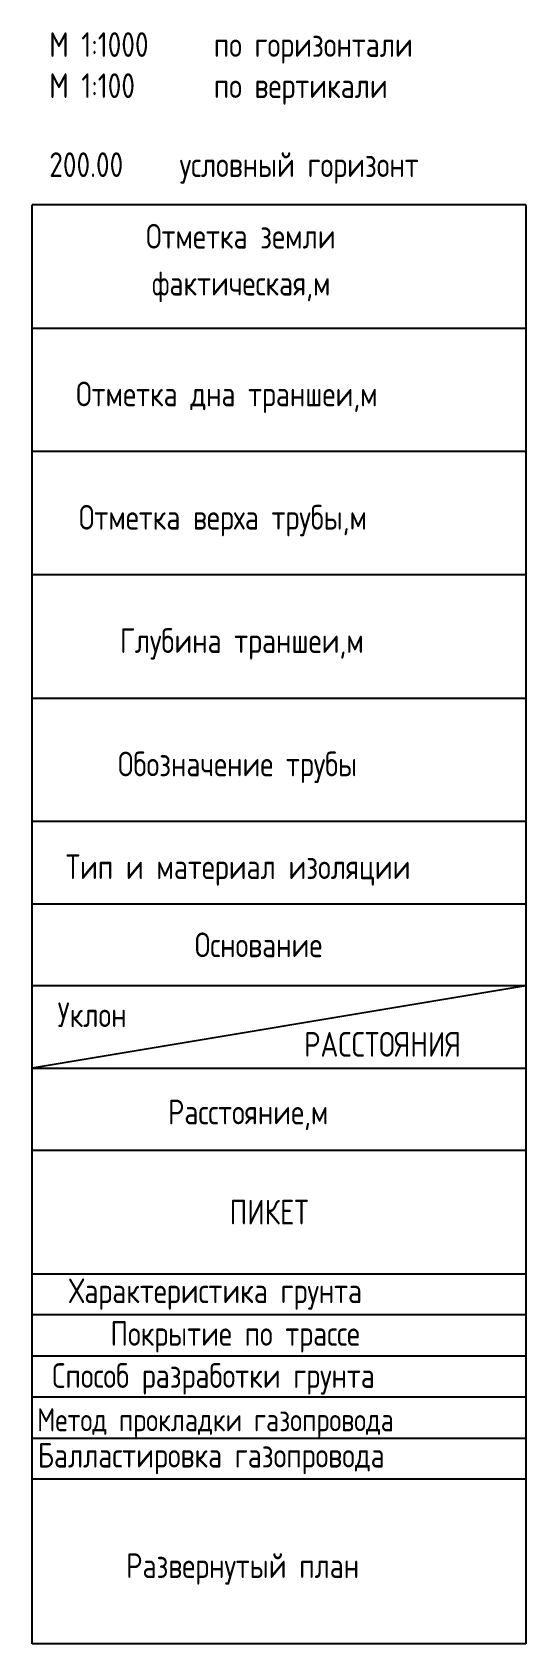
# Model space of a CAD drawing. Header units: metres. Extents: x 12885 to 12945, y 11965 to 12161.
import ezdxf

# ---------------------------------------------------------------- set-up
doc = ezdxf.new("R2010")
doc.units = ezdxf.units.M
doc.styles.add('ЕСКД (ГОСТ)', font='ESKDU.shx')

msp = doc.modelspace()

# ---------------------------------------------------------------- linework, layer by layer
at = {"linetype": 'Continuous'}
for p, q in [((12885.32, 11965.13), (12885.32, 12140.13)), ((12945.32, 12140.13), (12885.32, 12140.13)), ((12945.32, 12140.13), (12945.32, 11965.13)), ((12885.32, 12125.13), (12945.32, 12125.13)), ((12945.32, 12110.13), (12885.32, 12110.13)), ((12945.32, 12095.13), (12885.32, 12095.13)), ((12885.32, 12080.13), (12945.32, 12080.13)), ((12945.32, 12065.13), (12885.32, 12065.13)), ((12885.32, 12055.13), (12945.32, 12055.13)), ((12945.32, 12045.13), (12885.32, 12035.13)), ((12945.32, 12045.13), (12885.32, 12045.13)), ((12885.32, 12035.13), (12945.32, 12035.13)), ((12945.32, 12025.13), (12885.32, 12025.13)), ((12885.32, 12010.13), (12945.32, 12010.13)), ((12945.32, 12005.13), (12885.32, 12005.13)), ((12885.32, 12000.13), (12945.32, 12000.13)), ((12945.32, 11995.13), (12885.32, 11995.13)), ((12885.32, 11990.13), (12945.32, 11990.13)), ((12945.32, 11985.13), (12885.32, 11985.13)), ((12945.32, 11965.13), (12885.32, 11965.13))]:
    msp.add_line(p, q, dxfattribs=at)

# ---------------------------------------------------------------- texts
at = {"linetype": 'Continuous', "style": 'ЕСКД (ГОСТ)'}
for s, p in [('M 1:1000', (12887.39, 12158.12)), ('по горизонтали', (12907.39, 12158.12)), ('M 1:100', (12887.39, 12153.12)), ('по вертикали', (12907.39, 12153.12)), ('200.00', (12887.39, 12143.51)), ('условный горизонт', (12903.24, 12143.51)), ('Отметка земли ', (12899.15, 12134.81)), ('фактическая,м', (12899.86, 12129.1)), ('Отметка дна траншеи,м', (12890.65, 12115.63)), ('Отметка верха трубы,м', (12890.98, 12100.63)), ('Глубина траншеи,м', (12895.98, 12085.63)), ('Обозначение трубы', (12895.73, 12070.63)), ('Основание', (12905.07, 12048.63)), ('Уклон', (12888.4, 12040.13)), ('РАССТОЯНИЯ', (12918.37, 12036.53)), ('Расстояние,м', (12901.82, 12028.3)), ('ПИКЕТ', (12909.32, 12016.13)), ('Характеристика грунта', (12889.78, 12006.56)), ('Покрытие по трассе', (12894.82, 12001.37)), ('Способ разработки грунта', (12887.73, 11996.25))]:
    msp.add_text(s, height=3, dxfattribs=at).set_placement(p)
for s, height, p in [('Тип и материал изоляции', 3, (12889.4, 12058.13)), ('Метод прокладки газопровода', 2.8, (12885.91, 11990.97)), ('Балластировка газопровода', 3, (12885.98, 11986.56)), ('Развернутый план', 3, (12896.73, 11973.13))]:
    msp.add_text(s, height=height, rotation=0.0001, dxfattribs=at).set_placement(p)

doc.saveas('drawing.dxf')
